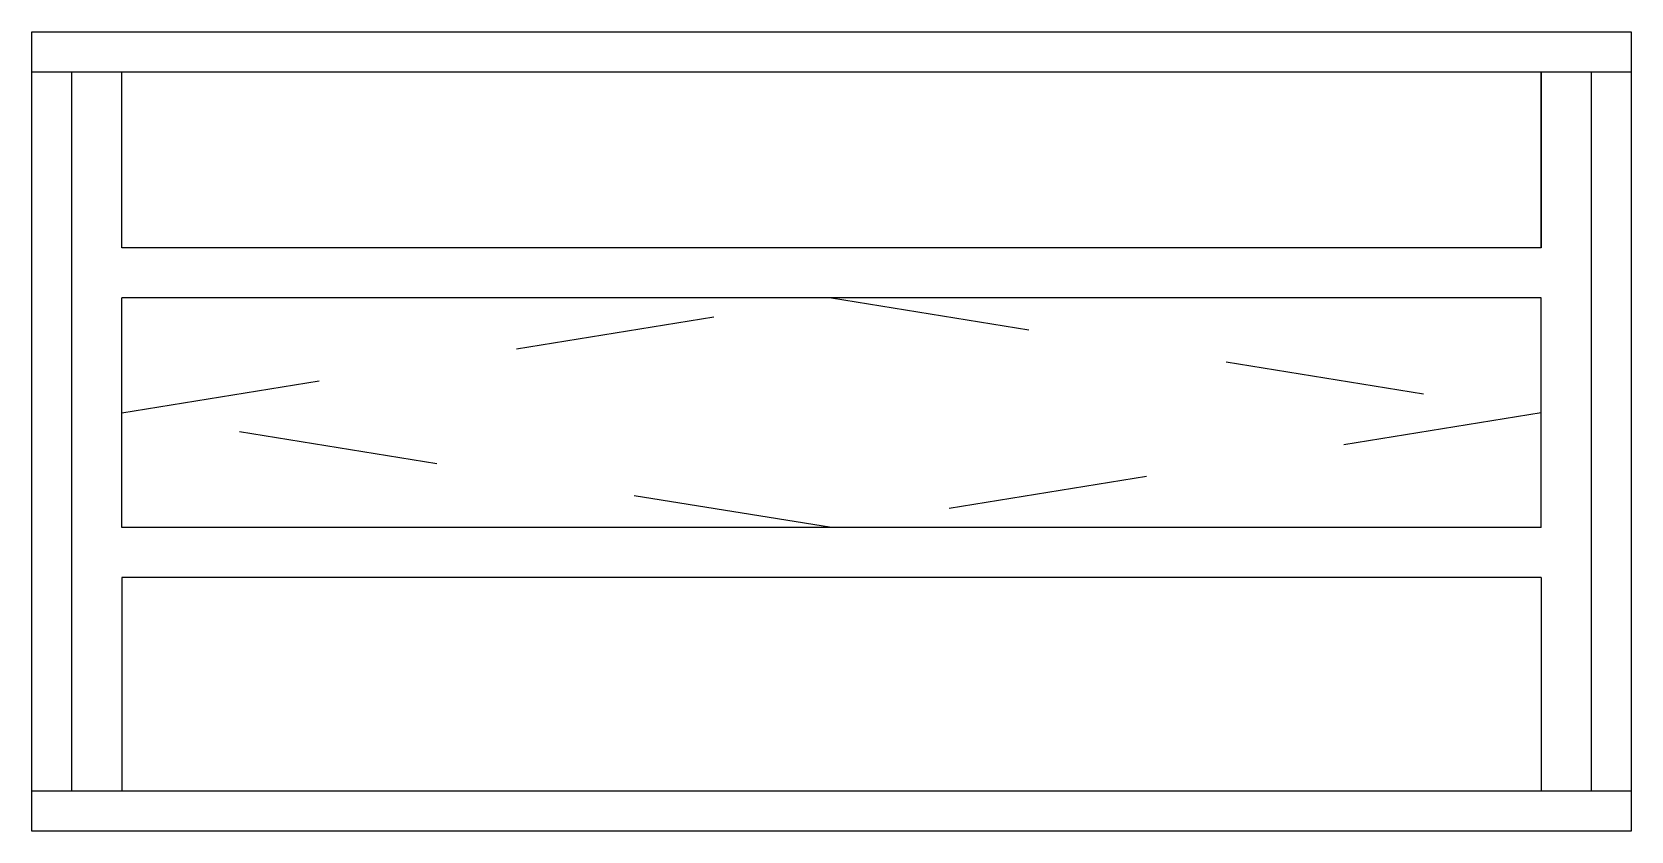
# Model space of a CAD drawing. Header units: millimetres. Extents: x 339.546 to 340.346, y 1333.71 to 1334.11.
import ezdxf

# ---------------------------------------------------------------- set-up
doc = ezdxf.new("R2010")
doc.units = ezdxf.units.MM
doc.header["$LTSCALE"] = 0.5
doc.linetypes.add('HIDDEN2', pattern=[0.1875, 0.125, -0.0625])
doc.layers.add('Gravia_Janelas', color=1, linetype='Continuous')
doc.layers.add('Gravia_Janelas_hidden2', color=1, linetype='HIDDEN2')

msp = doc.modelspace()

# ---------------------------------------------------------------- linework, layer by layer
at = {"layer": 'Gravia_Janelas', "color": 2, "linetype": 'Continuous'}
for p, q in [((339.54626, 1333.71044), (339.54626, 1334.11044)), ((339.54626, 1334.11044), (340.34626, 1334.11044)), ((340.34626, 1334.11044), (340.34626, 1333.71044)), ((340.34626, 1333.71044), (339.54626, 1333.71044))]:
    msp.add_line(p, q, dxfattribs=at)
at = {"layer": 'Gravia_Janelas', "linetype": 'Continuous'}
for p, q in [((339.54626, 1334.09044), (340.34626, 1334.09044)), ((339.56626, 1333.73044), (339.56626, 1334.09044)), ((339.56626, 1333.73044), (339.56626, 1334.09044)), ((339.59126, 1334.00233), (339.59126, 1334.09044)), ((340.30126, 1334.00233), (340.30126, 1334.09044)), ((340.30126, 1334.09044), (340.30126, 1334.00233)), ((340.32626, 1334.09044), (340.32626, 1333.73044)), ((340.32626, 1334.09044), (340.32626, 1333.73044)), ((340.30126, 1334.00233), (339.59126, 1334.00233)), ((340.30126, 1334.00233), (339.59126, 1334.00233)), ((340.30126, 1333.97733), (339.59126, 1333.97733)), ((340.30126, 1333.97733), (339.59126, 1333.97733)), ((339.59126, 1333.86233), (339.59126, 1333.97733)), ((339.59126, 1333.86233), (339.59126, 1333.97733)), ((340.30126, 1333.86233), (340.30126, 1333.97733)), ((340.30126, 1333.86233), (339.59126, 1333.86233)), ((340.30126, 1333.86233), (339.59126, 1333.86233)), ((340.30126, 1333.83733), (339.59126, 1333.83733)), ((339.59126, 1333.83733), (339.59126, 1333.73044)), ((340.30126, 1333.83733), (340.30126, 1333.73044)), ((340.34626, 1333.73044), (339.54626, 1333.73044))]:
    msp.add_line(p, q, dxfattribs=at)
at = {"layer": 'Gravia_Janelas_hidden2'}
for p, q in [((339.59126, 1333.91983), (339.94626, 1333.97733)), ((339.94626, 1333.97733), (340.30126, 1333.91983)), ((339.94626, 1333.86233), (339.59126, 1333.91983)), ((340.30126, 1333.91983), (339.94626, 1333.86233))]:
    msp.add_line(p, q, dxfattribs=at)

doc.saveas('drawing.dxf')
